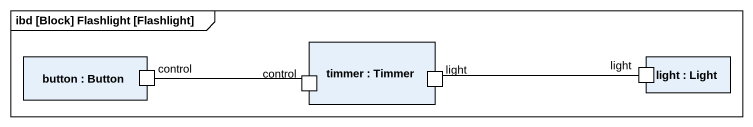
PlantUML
@startuml
mainframe ibd [Block] Flashlight [Flashlight]
rectangle "button : Button" as button {
  port "control" as control_
}
rectangle "timmer : Timmer" as timmer {
  port "control" as control__2
  port "light" as light_3
}
rectangle "light : Light" as light_2 {
  port light
}
control_ -right- control__2
light_3 -right- light
@enduml
